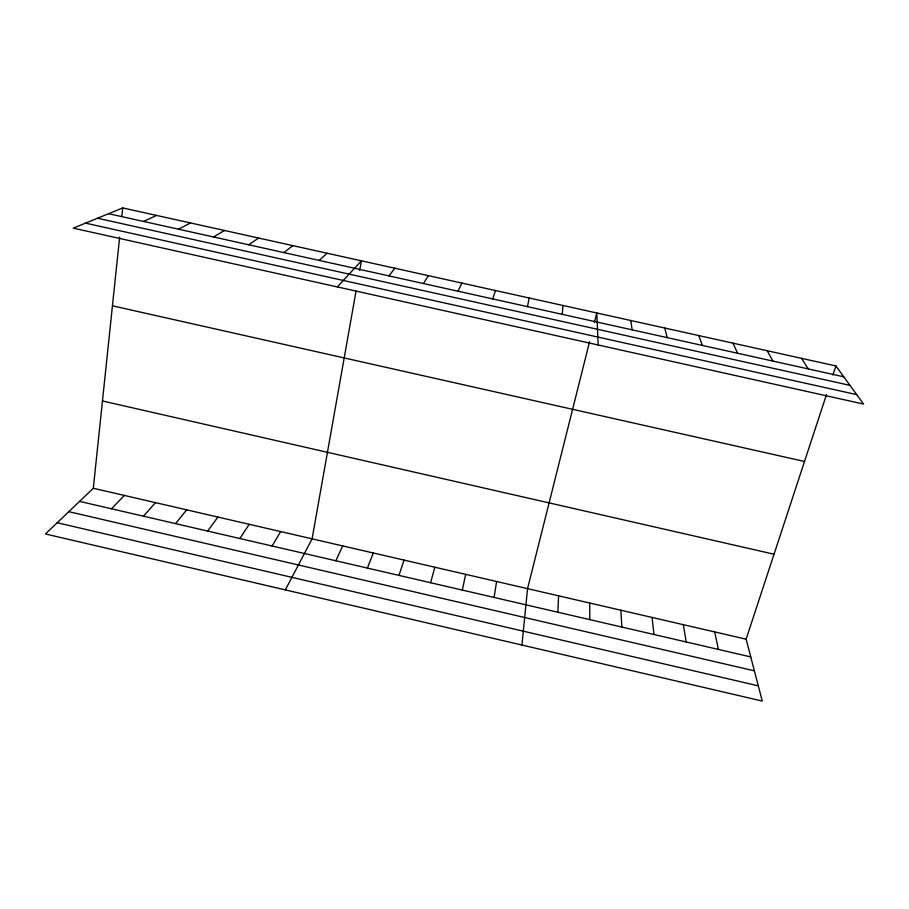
<?xml version="1.0" encoding="UTF-8"?>
<svg xmlns="http://www.w3.org/2000/svg" width="909" height="909" viewBox="0 0 909 909"><rect width="100%" height="100%" fill="white"/><g stroke="black" fill="none" stroke-linecap="round" stroke-linejoin="round"><path stroke-width="1.36" d="M557.853 612.223L558.581 595.827M562.285 314.344L562.955 305.469M521.925 645.049L527.55 588.657L589.6 341.625M826.508 394.529L746.119 639.186L762.265 701.066L45.45 533.969L93.309 488.258L119.658 237.033M121.84 216.251L122.715 207.934L835.894 365.952L863.55 404.062L73.277 228.136L122.715 207.934M494.098 597.44L496.587 581.499M356.055 291.073L312.094 538.844L285.346 589.896M359.714 270.45L361.43 260.826L337.341 286.926M527.47 306.617L529.174 297.993M462.317 590.077L465.681 574.352M594.406 322.525L596.804 312.969L598.156 344.988M430.605 582.726L434.832 567.216M492.723 298.913L495.473 290.528M832.905 375.042L835.894 365.952M398.96 575.397L404.062 560.103M367.384 568.08L373.338 553.002M335.876 560.773L342.693 545.911M458.068 291.221L461.852 283.074M272.098 545.991L280.642 531.572M423.48 283.551L428.298 275.643M239.84 538.514L249.259 524.311M207.65 531.061L217.933 517.073M388.984 275.893L394.824 268.223M175.528 523.618L186.686 509.847M143.474 516.187L155.496 502.643M111.489 508.779L124.363 495.439M319.173 260.406L327.092 253.213M283.881 252.577L292.834 245.623M248.657 244.771L258.656 238.056M213.524 236.965L224.557 230.5M178.471 229.193L190.526 222.955M143.508 221.432L156.587 215.433M108.614 213.695L843.768 376.803M97.502 218.24L849.983 385.359M85.503 223.137L856.698 394.62M112.443 305.81L804.51 461.477M102.467 400.971L774.036 554.217M93.309 488.258L746.119 639.186M79.572 501.382L750.743 656.923M68.8 511.665L754.379 670.842M57.21 522.743L758.288 685.841M801.511 358.328L808.294 368.929M767.196 350.726L772.911 361.078M732.961 343.136L737.597 353.249M698.805 335.569L702.373 345.431M664.729 328.024L667.229 337.637M714.701 631.925L718.428 649.435M683.352 624.676L686.17 641.959M630.732 320.491L632.175 329.853M652.06 617.438L653.991 634.493M620.836 610.223L621.881 627.051M589.68 603.019L589.827 619.631"/></g></svg>
